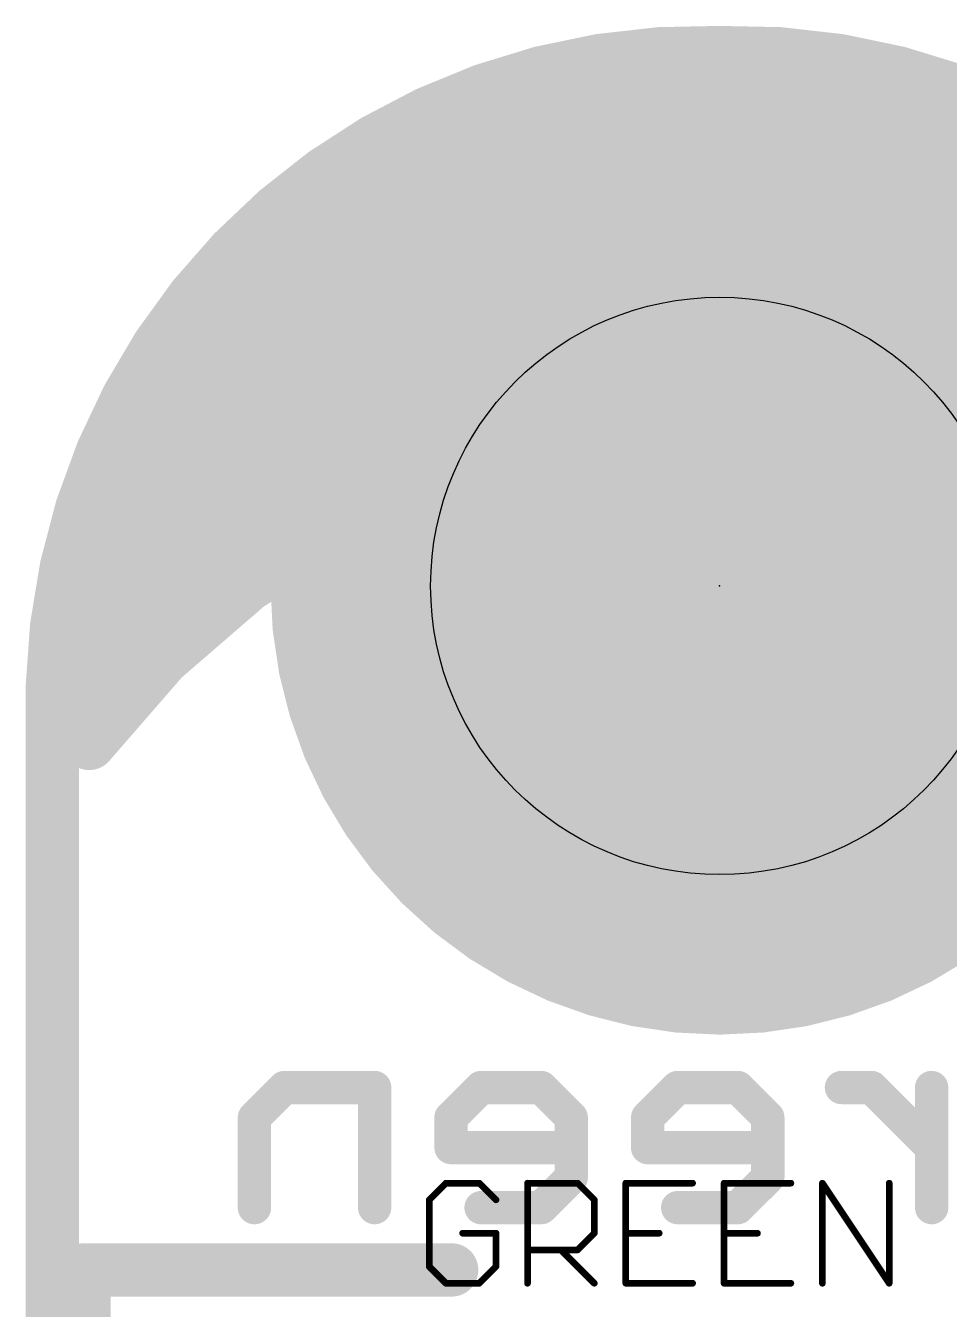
# Model space of a CAD drawing. Extents: x -10 to 102, y -14 to 18.
# Drawn here: x 11.582 to 15.099, y 7.277 to 12.167 of the extents above; entities that cross this region are included whole.
import ezdxf

# ---------------------------------------------------------------- set-up
doc = ezdxf.new("R2010")
doc.units = 0
for name, color, linetype in [('1', 12, 'CONTINUOUS'), ('16', 132, 'CONTINUOUS'), ('17', 110, 'CONTINUOUS'), ('20', 53, 'CONTINUOUS'), ('21', 41, 'CONTINUOUS'), ('22', 40, 'CONTINUOUS'), ('23', 53, 'CONTINUOUS'), ('27', 253, 'CONTINUOUS'), ('29', 40, 'CONTINUOUS'), ('30', 253, 'CONTINUOUS'), ('44', 253, 'CONTINUOUS')]:
    doc.layers.add(name, color=color, linetype=linetype)

# ---------------------------------------------------------------- blocks, each defined once
blk = doc.blocks.new('ROUNDP')
at = {"const_width": 0.5}
blk.add_lwpolyline([(0, -0.25, 1), (0, 0.25, 1), (0, -0.25)], format="xyb", dxfattribs=at)

msp = doc.modelspace()

# ---------------------------------------------------------------- linework, layer by layer
at = {"layer": '1'}
for points, const_width in [([(14.224, 12.033), (13.8617, 12.012)], 0.2032), ([(14.5863, 12.012), (14.224, 12.033)], 0.2032), ([(13.8617, 12.012), (13.5068, 11.9358)], 0.2032), ([(13.7537, 11.9888), (14.6943, 11.9888)], 0.2032), ([(14.9412, 11.9358), (14.5863, 12.012)], 0.2032), ([(13.5068, 11.9358), (13.1678, 11.8063)], 0.2032), ([(15.2802, 11.8063), (14.9412, 11.9358)], 0.2032), ([(13.1678, 11.8063), (12.8525, 11.6264)], 0.2032), ([(13.1315, 11.7856), (15.3165, 11.7856)], 0.2032), ([(12.8525, 11.6264), (12.5684, 11.4005)], 0.2032), ([(12.7972, 11.5824), (15.6508, 11.5824)], 0.2032), ([(12.5684, 11.4005), (12.3223, 11.1338)], 0.2032), ([(12.5488, 11.3792), (15.8992, 11.3792)], 0.2032), ([(12.3612, 11.176), (16.0868, 11.176)], 0.2032), ([(12.3223, 11.1338), (12.1197, 10.8326)], 0.2032), ([(12.214, 10.9728), (16.234, 10.9728)], 0.2032), ([(12.1197, 10.8326), (11.9657, 10.504)], 0.2032), ([(12.0902, 10.7696), (16.3578, 10.7696)], 0.2032), ([(13.5869, 10.5646), (14.0102, 10.6254)], 0.2032), ([(14.0102, 10.6254), (14.4378, 10.6254)], 0.2032), ([(14.4378, 10.6254), (14.8611, 10.5646)], 0.2032), ([(11.9949, 10.5664), (13.5996, 10.5664)], 0.2032), ([(13.1766, 10.4442), (13.5869, 10.5646)], 0.2032), ([(14.8484, 10.5664), (16.4531, 10.5664)], 0.2032), ([(14.8611, 10.5646), (15.2714, 10.4442)], 0.2032), ([(11.9657, 10.504), (11.8636, 10.1557)], 0.2032), ([(12.7875, 10.2667), (13.1766, 10.4442)], 0.2032), ([(11.9244, 10.3632), (12.999, 10.3632)], 0.2032), ([(12.4277, 10.0357), (12.7875, 10.2667)], 0.2032), ([(14.224, 10.033), (14.224, 10.16)], 0.4064), ([(11.8636, 10.1557), (11.816, 9.7959)], 0.2032), ([(11.8649, 10.16), (12.6212, 10.16)], 0.2032), ([(15.704, 8.553), (14.224, 10.033)], 0.4064), ([(12.1043, 9.7559), (12.4277, 10.0357)], 0.2032), ([(11.8373, 9.9568), (12.3364, 9.9568)], 0.2032), ([(11.816, 9.7959), (11.824, 9.433)], 0.2032), ([(11.817, 9.7536), (12.1023, 9.7536)], 0.2032), ([(11.824, 9.433), (12.1043, 9.7559)], 0.2032), ([(11.8214, 9.5504), (11.9259, 9.5504)], 0.2032)]:
    msp.add_lwpolyline(points, dxfattribs=dict(at, const_width=const_width))
for points, const_width in [([(14.2269, 12.0837, 1), (14.2211, 11.9823)], 0.1016), ([(14.2269, 11.9823, 1), (14.2211, 12.0837)], 0.1016), ([(13.7537, 12.0396, 1), (13.7537, 11.938)], 0.1016), ([(13.8587, 12.0627, 1), (13.8646, 11.9613)], 0.1016), ([(13.8723, 11.9623, 1), (13.851, 12.0616)], 0.1016), ([(14.597, 12.0616, 1), (14.5757, 11.9623)], 0.1016), ([(14.5834, 11.9613, 1), (14.5893, 12.0627)], 0.1016), ([(14.6943, 11.938, 1), (14.6943, 12.0396)], 0.1016), ([(13.4961, 11.9855, 1), (13.5175, 11.8861)], 0.1016), ([(13.5249, 11.8883, 1), (13.4887, 11.9832)], 0.1016), ([(14.9593, 11.9832, 1), (14.9231, 11.8883)], 0.1016), ([(14.9305, 11.8861, 1), (14.9519, 11.9855)], 0.1016), ([(13.1315, 11.8364, 1), (13.1315, 11.7348)], 0.1016), ([(13.1496, 11.8537, 1), (13.1859, 11.7588)], 0.1016), ([(13.1929, 11.7621, 1), (13.1426, 11.8504)], 0.1016), ([(12.8273, 11.6705, 1), (12.8777, 11.5823)], 0.1016), ([(12.8841, 11.5867, 1), (12.8209, 11.6662)], 0.1016), ([(12.7972, 11.6332, 1), (12.7972, 11.5316)], 0.1016), ([(12.6058, 11.366, 1), (12.5311, 11.4349)], 0.1016), ([(12.5488, 11.43, 1), (12.5488, 11.3284)], 0.1016), ([(12.5368, 11.4402, 1), (12.6001, 11.3607)], 0.1016), ([(12.3612, 11.2268, 1), (12.3612, 11.1252)], 0.1016), ([(12.2849, 11.1683, 1), (12.3596, 11.0993)], 0.1016), ([(12.3644, 11.1054, 1), (12.2801, 11.1621)], 0.1016), ([(12.214, 11.0236, 1), (12.214, 10.922)], 0.1016), ([(12.0776, 10.8609, 1), (12.1619, 10.8043)], 0.1016), ([(12.1657, 10.811, 1), (12.0737, 10.8542)], 0.1016), ([(12.0902, 10.8204, 1), (12.0902, 10.7188)], 0.1016), ([(14.0102, 10.6762, 1), (14.0102, 10.5746)], 0.1016), ([(14.0174, 10.5751, 1), (14.003, 10.6757)], 0.1016), ([(14.445, 10.6757, 1), (14.4306, 10.5751)], 0.1016), ([(14.4378, 10.5746, 1), (14.4378, 10.6762)], 0.1016), ([(11.9949, 10.6172, 1), (11.9949, 10.5156)], 0.1016), ([(13.5797, 10.6149, 1), (13.5941, 10.5143)], 0.1016), ([(13.6012, 10.5158, 1), (13.5726, 10.6133)], 0.1016), ([(13.5996, 10.5156, 1), (13.5996, 10.6172)], 0.1016), ([(14.8484, 10.6172, 1), (14.8484, 10.5156)], 0.1016), ([(14.8754, 10.6133, 1), (14.8468, 10.5158)], 0.1016), ([(14.8539, 10.5143, 1), (14.8683, 10.6149)], 0.1016), ([(11.9197, 10.5255, 1), (12.0117, 10.4824)], 0.1016), ([(12.0144, 10.4897, 1), (11.9169, 10.5183)], 0.1016), ([(13.1623, 10.493, 1), (13.1909, 10.3955)], 0.1016), ([(13.1977, 10.398, 1), (13.1555, 10.4904)], 0.1016), ([(11.9244, 10.414, 1), (11.9244, 10.3124)], 0.1016), ([(12.999, 10.3124, 1), (12.999, 10.414)], 0.1016), ([(12.815, 10.224, 1), (12.7601, 10.3095)], 0.1016), ([(12.7665, 10.313, 1), (12.8086, 10.2205)], 0.1016), ([(14.3256, 10.16, 1), (14.1224, 10.16)], 0.2032), ([(11.914, 10.149, 1), (11.8133, 10.1623)], 0.1016), ([(11.8649, 10.2108, 1), (11.8649, 10.1092)], 0.1016), ([(12.6212, 10.1092, 1), (12.6212, 10.2108)], 0.1016), ([(14.2958, 10.1048, 1), (14.1522, 9.9612)], 0.2032), ([(11.8149, 10.17, 1), (11.9124, 10.1414)], 0.1016), ([(12.4002, 10.0785, 1), (12.4551, 9.993)], 0.1016), ([(12.4609, 9.9973, 1), (12.3944, 10.0742)], 0.1016), ([(14.1224, 10.033, 1), (14.3256, 10.033)], 0.2032), ([(11.8373, 10.0076, 1), (11.8373, 9.906)], 0.1016), ([(12.3364, 9.906, 1), (12.3364, 10.0076)], 0.1016), ([(11.8668, 9.797, 1), (11.7652, 9.7947)], 0.1016), ([(11.7657, 9.8025, 1), (11.8664, 9.7892)], 0.1016), ([(11.817, 9.8044, 1), (11.817, 9.7028)], 0.1016), ([(12.0711, 9.7944, 1), (12.1375, 9.7175)], 0.1016), ([(12.1427, 9.7226, 1), (12.0659, 9.7892)], 0.1016), ([(12.1023, 9.7028, 1), (12.1023, 9.8044)], 0.1016), ([(11.8214, 9.6012, 1), (11.8214, 9.4996)], 0.1016), ([(11.9259, 9.4996, 1), (11.9259, 9.6012)], 0.1016), ([(11.7856, 9.4663, 1), (11.8624, 9.3997)], 0.1016), ([(11.7732, 9.4319, 1), (11.8748, 9.4341)], 0.1016)]:
    msp.add_lwpolyline(points, format="xyb", dxfattribs=dict(at, const_width=const_width))
at = {"layer": '16', "const_width": 0.2032}
for points in [[(13.8617, 12.012), (14.224, 12.033)], [(14.224, 12.033), (14.5863, 12.012)], [(13.5068, 11.9358), (13.8617, 12.012)], [(13.7537, 11.9888), (14.6943, 11.9888)], [(14.5863, 12.012), (14.9412, 11.9358)], [(13.1678, 11.8063), (13.5068, 11.9358)], [(14.9412, 11.9358), (15.2802, 11.8063)], [(12.8525, 11.6264), (13.1678, 11.8063)], [(13.1315, 11.7856), (15.3165, 11.7856)], [(12.5684, 11.4005), (12.8525, 11.6264)], [(12.7972, 11.5824), (15.6508, 11.5824)], [(12.3223, 11.1338), (12.5684, 11.4005)], [(12.5488, 11.3792), (15.8992, 11.3792)], [(12.3612, 11.176), (16.0868, 11.176)], [(12.1197, 10.8326), (12.3223, 11.1338)], [(12.214, 10.9728), (16.234, 10.9728)], [(11.9657, 10.504), (12.1197, 10.8326)], [(12.0902, 10.7696), (16.3578, 10.7696)], [(14.0102, 10.6254), (13.5869, 10.5646)], [(14.4378, 10.6254), (14.0102, 10.6254)], [(14.8611, 10.5646), (14.4378, 10.6254)], [(11.9949, 10.5664), (13.5996, 10.5664)], [(13.5869, 10.5646), (13.1766, 10.4442)], [(14.8484, 10.5664), (16.4531, 10.5664)], [(15.2714, 10.4442), (14.8611, 10.5646)], [(11.8636, 10.1557), (11.9657, 10.504)], [(13.1766, 10.4442), (12.7875, 10.2667)], [(11.9244, 10.3632), (12.999, 10.3632)], [(12.7875, 10.2667), (12.4277, 10.0357)], [(11.816, 9.7959), (11.8636, 10.1557)], [(11.8649, 10.16), (12.6212, 10.16)], [(12.4277, 10.0357), (12.1043, 9.7559)], [(11.8373, 9.9568), (12.3364, 9.9568)], [(11.824, 9.433), (11.816, 9.7959)], [(11.817, 9.7536), (12.1023, 9.7536)], [(12.1043, 9.7559), (11.824, 9.433)], [(11.8214, 9.5504), (11.9259, 9.5504)]]:
    msp.add_lwpolyline(points, dxfattribs=at)
at = {"layer": '16', "const_width": 0.1016}
for points in [[(14.2269, 12.0837, 1), (14.2211, 11.9823)], [(14.2269, 11.9823, 1), (14.2211, 12.0837)], [(13.7537, 12.0396, 1), (13.7537, 11.938)], [(13.8587, 12.0627, 1), (13.8646, 11.9613)], [(13.8723, 11.9623, 1), (13.851, 12.0616)], [(14.597, 12.0616, 1), (14.5757, 11.9623)], [(14.5834, 11.9613, 1), (14.5893, 12.0627)], [(14.6943, 11.938, 1), (14.6943, 12.0396)], [(13.4961, 11.9855, 1), (13.5175, 11.8861)], [(13.5249, 11.8883, 1), (13.4887, 11.9832)], [(14.9593, 11.9832, 1), (14.9231, 11.8883)], [(14.9305, 11.8861, 1), (14.9519, 11.9855)], [(13.1315, 11.8364, 1), (13.1315, 11.7348)], [(13.1496, 11.8537, 1), (13.1859, 11.7588)], [(13.1929, 11.7621, 1), (13.1426, 11.8504)], [(12.8273, 11.6705, 1), (12.8777, 11.5823)], [(12.8841, 11.5867, 1), (12.8209, 11.6662)], [(12.7972, 11.6332, 1), (12.7972, 11.5316)], [(12.6058, 11.366, 1), (12.5311, 11.4349)], [(12.5488, 11.43, 1), (12.5488, 11.3284)], [(12.5368, 11.4402, 1), (12.6001, 11.3607)], [(12.3612, 11.2268, 1), (12.3612, 11.1252)], [(12.2849, 11.1683, 1), (12.3596, 11.0993)], [(12.3644, 11.1054, 1), (12.2801, 11.1621)], [(12.214, 11.0236, 1), (12.214, 10.922)], [(12.0776, 10.8609, 1), (12.1619, 10.8043)], [(12.1657, 10.811, 1), (12.0737, 10.8542)], [(12.0902, 10.8204, 1), (12.0902, 10.7188)], [(14.0102, 10.6762, 1), (14.0102, 10.5746)], [(14.0174, 10.5751, 1), (14.003, 10.6757)], [(14.445, 10.6757, 1), (14.4306, 10.5751)], [(14.4378, 10.5746, 1), (14.4378, 10.6762)], [(11.9949, 10.6172, 1), (11.9949, 10.5156)], [(13.5797, 10.6149, 1), (13.5941, 10.5143)], [(13.6012, 10.5158, 1), (13.5726, 10.6133)], [(13.5996, 10.5156, 1), (13.5996, 10.6172)], [(14.8484, 10.6172, 1), (14.8484, 10.5156)], [(14.8754, 10.6133, 1), (14.8468, 10.5158)], [(14.8539, 10.5143, 1), (14.8683, 10.6149)], [(11.9197, 10.5255, 1), (12.0117, 10.4824)], [(12.0144, 10.4897, 1), (11.9169, 10.5183)], [(13.1623, 10.493, 1), (13.1909, 10.3955)], [(13.1977, 10.398, 1), (13.1555, 10.4904)], [(11.9244, 10.414, 1), (11.9244, 10.3124)], [(12.999, 10.3124, 1), (12.999, 10.414)], [(12.815, 10.224, 1), (12.7601, 10.3095)], [(12.7665, 10.313, 1), (12.8086, 10.2205)], [(11.914, 10.149, 1), (11.8133, 10.1623)], [(11.8649, 10.2108, 1), (11.8649, 10.1092)], [(12.6212, 10.1092, 1), (12.6212, 10.2108)], [(11.8149, 10.17, 1), (11.9124, 10.1414)], [(12.4002, 10.0785, 1), (12.4551, 9.993)], [(12.4609, 9.9973, 1), (12.3944, 10.0742)], [(11.8373, 10.0076, 1), (11.8373, 9.906)], [(12.3364, 9.906, 1), (12.3364, 10.0076)], [(11.8668, 9.797, 1), (11.7652, 9.7947)], [(11.7657, 9.8025, 1), (11.8664, 9.7892)], [(11.817, 9.8044, 1), (11.817, 9.7028)], [(12.0711, 9.7944, 1), (12.1375, 9.7175)], [(12.1427, 9.7226, 1), (12.0659, 9.7892)], [(12.1023, 9.7028, 1), (12.1023, 9.8044)], [(11.8214, 9.6012, 1), (11.8214, 9.4996)], [(11.9259, 9.4996, 1), (11.9259, 9.6012)], [(11.7856, 9.4663, 1), (11.8624, 9.3997)], [(11.7732, 9.4319, 1), (11.8748, 9.4341)]]:
    msp.add_lwpolyline(points, format="xyb", dxfattribs=at)
at = {"layer": '20'}
for points, const_width in [([(14.224, 12.065, 0.4144), (11.684, 9.652)], 0.2032), ([(16.764, 9.652, 0.4143), (14.224, 12.065)], 0.2032), ([(14.2227, 12.1158, 1), (14.2253, 12.0142)], 0.1016), ([(14.2227, 12.0142, 1), (14.2253, 12.1158)], 0.1016), ([(11.7348, 9.652, 1), (11.6332, 9.652)], 0.1016), ([(11.6332, 9.6533, 1), (11.7348, 9.6507)], 0.1016)]:
    msp.add_lwpolyline(points, format="xyb", dxfattribs=dict(at, const_width=const_width))
at = {"layer": '20', "const_width": 0.2032}
msp.add_lwpolyline([(11.684, 1.778), (11.684, 9.652)], dxfattribs=at)
at = {"layer": '21', "const_width": 0.2032}
for points in [[(11.804, 5.427), (11.804, 7.427)], [(11.804, 7.427), (13.204, 7.427)]]:
    msp.add_lwpolyline(points, dxfattribs=at)
at = {"layer": '21', "const_width": 0.1016}
for points in [[(11.8548, 7.427, 1), (11.7532, 7.427)], [(11.804, 7.4778, 1), (11.804, 7.3762)], [(13.204, 7.3762, 1), (13.204, 7.4778)]]:
    msp.add_lwpolyline(points, format="xyb", dxfattribs=at)
at = {"layer": '22', "const_width": 0.127}
for points in [[(12.5676, 8.122), (12.4532, 8.0076)], [(12.9108, 8.122), (12.5676, 8.122)], [(12.9108, 7.6645), (12.9108, 8.122)], [(13.3161, 8.122), (13.2017, 8.0076)], [(13.5448, 8.122), (13.3161, 8.122)], [(13.6592, 8.0076), (13.5448, 8.122)], [(14.0645, 8.122), (13.9501, 8.0076)], [(14.2933, 8.122), (14.0645, 8.122)], [(14.4077, 8.0076), (14.2933, 8.122)], [(14.8025, 8.122), (14.6881, 8.122)], [(15.0313, 7.8932), (14.8025, 8.122)], [(15.0313, 7.6645), (15.0313, 8.122)], [(12.4532, 8.0076), (12.4532, 7.6645)], [(13.2017, 8.0076), (13.2017, 7.8932)], [(13.6592, 7.7788), (13.6592, 8.0076)], [(13.9501, 8.0076), (13.9501, 7.8932)], [(14.4077, 7.7788), (14.4077, 8.0076)], [(13.2017, 7.8932), (13.6592, 7.8932)], [(13.9501, 7.8932), (14.4077, 7.8932)], [(13.5448, 7.6645), (13.6592, 7.7788)], [(14.2933, 7.6645), (14.4077, 7.7788)], [(13.3161, 7.6645), (13.5448, 7.6645)], [(14.0645, 7.6645), (14.2933, 7.6645)]]:
    msp.add_lwpolyline(points, dxfattribs=at)
at = {"layer": '22', "const_width": 0.0635}
for points in [[(12.5676, 8.1538, 1), (12.5676, 8.0903)], [(12.5901, 8.0996, 1), (12.5452, 8.1445)], [(12.9426, 8.122, 1), (12.8791, 8.122)], [(12.9108, 8.0903, 1), (12.9108, 8.1538)], [(13.3161, 8.1538, 1), (13.3161, 8.0903)], [(13.3385, 8.0996, 1), (13.2936, 8.1445)], [(13.5673, 8.1445, 1), (13.5224, 8.0996)], [(13.5448, 8.0903, 1), (13.5448, 8.1538)], [(14.0645, 8.1538, 1), (14.0645, 8.0903)], [(14.0869, 8.0996, 1), (14.042, 8.1445)], [(14.3157, 8.1445, 1), (14.2708, 8.0996)], [(14.2933, 8.0903, 1), (14.2933, 8.1538)], [(14.6881, 8.1538, 1), (14.6881, 8.0903)], [(14.825, 8.1445, 1), (14.7801, 8.0996)], [(14.8025, 8.0903, 1), (14.8025, 8.1538)], [(15.0631, 8.122, 1), (14.9996, 8.122)], [(12.485, 8.0076, 1), (12.4215, 8.0076)], [(13.2334, 8.0076, 1), (13.1699, 8.0076)], [(13.691, 8.0076, 1), (13.6275, 8.0076)], [(13.9818, 8.0076, 1), (13.9183, 8.0076)], [(14.4394, 8.0076, 1), (14.3759, 8.0076)], [(12.4308, 8.0301, 1), (12.4757, 7.9852)], [(13.1792, 8.0301, 1), (13.2241, 7.9852)], [(13.6368, 7.9852, 1), (13.6817, 8.0301)], [(13.9276, 8.0301, 1), (13.9725, 7.9852)], [(14.3852, 7.9852, 1), (14.4301, 8.0301)], [(13.2017, 7.925, 1), (13.2017, 7.8615)], [(13.1699, 7.8932, 1), (13.2334, 7.8932)], [(13.6592, 7.8615, 1), (13.6592, 7.925)], [(13.9501, 7.925, 1), (13.9501, 7.8615)], [(13.9183, 7.8932, 1), (13.9818, 7.8932)], [(14.4077, 7.8615, 1), (14.4077, 7.925)], [(15.0089, 7.8708, 1), (15.0538, 7.9157)], [(13.6817, 7.7564, 1), (13.6368, 7.8013)], [(14.4301, 7.7564, 1), (14.3852, 7.8013)], [(13.6275, 7.7788, 1), (13.691, 7.7788)], [(14.3759, 7.7788, 1), (14.4394, 7.7788)], [(13.3161, 7.6962, 1), (13.3161, 7.6327)], [(13.5448, 7.6327, 1), (13.5448, 7.6962)], [(14.0645, 7.6962, 1), (14.0645, 7.6327)], [(14.2933, 7.6327, 1), (14.2933, 7.6962)], [(12.4215, 7.6645, 1), (12.485, 7.6645)], [(12.8791, 7.6645, 1), (12.9426, 7.6645)], [(13.5224, 7.6869, 1), (13.5673, 7.642)], [(14.2708, 7.6869, 1), (14.3157, 7.642)], [(14.9996, 7.6645, 1), (15.0631, 7.6645)]]:
    msp.add_lwpolyline(points, format="xyb", dxfattribs=at)
at = {"layer": '23'}
msp.add_point((14.224, 10.033), dxfattribs=at)
at = {"layer": '27', "const_width": 0.0254}
for points in [[(13.1822, 7.7576), (13.1187, 7.6941)], [(13.3093, 7.7576), (13.1822, 7.7576)], [(13.3729, 7.6941), (13.3093, 7.7576)], [(13.4929, 7.3763), (13.4929, 7.7576)], [(13.4929, 7.7576), (13.6835, 7.7576)], [(13.6835, 7.7576), (13.7471, 7.6941)], [(14.1213, 7.7576), (13.8671, 7.7576)], [(13.8671, 7.7576), (13.8671, 7.3763)], [(14.4955, 7.7576), (14.2413, 7.7576)], [(14.2413, 7.7576), (14.2413, 7.3763)], [(14.6155, 7.3763), (14.6155, 7.7576)], [(14.6155, 7.7576), (14.8697, 7.3763)], [(14.8697, 7.3763), (14.8697, 7.7576)], [(13.1187, 7.6941), (13.1187, 7.4399)], [(13.7471, 7.6941), (13.7471, 7.567)], [(13.3729, 7.567), (13.2458, 7.567)], [(13.3729, 7.4399), (13.3729, 7.567)], [(13.7471, 7.567), (13.6835, 7.5034)], [(13.8671, 7.567), (13.9942, 7.567)], [(14.2413, 7.567), (14.3684, 7.567)], [(13.6835, 7.5034), (13.4929, 7.5034)], [(13.62, 7.5034), (13.7471, 7.3763)], [(13.1187, 7.4399), (13.1822, 7.3763)], [(13.3093, 7.3763), (13.3729, 7.4399)], [(13.1822, 7.3763), (13.3093, 7.3763)], [(13.8671, 7.3763), (14.1213, 7.3763)], [(14.2413, 7.3763), (14.4955, 7.3763)]]:
    msp.add_lwpolyline(points, dxfattribs=at)
at = {"layer": '27', "const_width": 0.0127}
for points in [[(13.1822, 7.764, 1), (13.1822, 7.7513)], [(13.1867, 7.7531, 1), (13.1777, 7.7621)], [(13.3138, 7.7621, 1), (13.3048, 7.7531)], [(13.3093, 7.7513, 1), (13.3093, 7.764)], [(13.4929, 7.764, 1), (13.4929, 7.7513)], [(13.4992, 7.7576, 1), (13.4865, 7.7576)], [(13.688, 7.7621, 1), (13.679, 7.7531)], [(13.6835, 7.7513, 1), (13.6835, 7.764)], [(13.8734, 7.7576, 1), (13.8607, 7.7576)], [(13.8671, 7.764, 1), (13.8671, 7.7513)], [(14.1213, 7.7513, 1), (14.1213, 7.764)], [(14.2413, 7.764, 1), (14.2413, 7.7513)], [(14.2476, 7.7576, 1), (14.2349, 7.7576)], [(14.4955, 7.7513, 1), (14.4955, 7.764)], [(14.6218, 7.7576, 1), (14.6091, 7.7576)], [(14.6208, 7.7611, 1), (14.6102, 7.7541)], [(14.8761, 7.7576, 1), (14.8634, 7.7576)], [(13.125, 7.6941, 1), (13.1123, 7.6941)], [(13.1142, 7.6986, 1), (13.1232, 7.6896)], [(13.3684, 7.6896, 1), (13.3774, 7.6986)], [(13.7534, 7.6941, 1), (13.7407, 7.6941)], [(13.7426, 7.6896, 1), (13.7516, 7.6986)], [(13.2458, 7.5733, 1), (13.2458, 7.5606)], [(13.3792, 7.567, 1), (13.3665, 7.567)], [(13.3729, 7.5606, 1), (13.3729, 7.5733)], [(13.7407, 7.567, 1), (13.7534, 7.567)], [(13.7516, 7.5625, 1), (13.7426, 7.5715)], [(13.8671, 7.5733, 1), (13.8671, 7.5606)], [(13.9942, 7.5606, 1), (13.9942, 7.5733)], [(14.2413, 7.5733, 1), (14.2413, 7.5606)], [(14.3684, 7.5606, 1), (14.3684, 7.5733)], [(13.4929, 7.5098, 1), (13.4929, 7.4971)], [(13.6245, 7.5079, 1), (13.6155, 7.4989)], [(13.679, 7.5079, 1), (13.688, 7.4989)], [(13.6835, 7.4971, 1), (13.6835, 7.5098)], [(13.1123, 7.4399, 1), (13.125, 7.4399)], [(13.1232, 7.4443, 1), (13.1142, 7.4354)], [(13.3665, 7.4399, 1), (13.3792, 7.4399)], [(13.3774, 7.4354, 1), (13.3684, 7.4443)], [(13.1822, 7.3827, 1), (13.1822, 7.37)], [(13.1777, 7.3718, 1), (13.1867, 7.3808)], [(13.3048, 7.3808, 1), (13.3138, 7.3718)], [(13.3093, 7.37, 1), (13.3093, 7.3827)], [(13.7426, 7.3718, 1), (13.7516, 7.3808)], [(13.8671, 7.3827, 1), (13.8671, 7.37)], [(14.1213, 7.37, 1), (14.1213, 7.3827)], [(14.2413, 7.3827, 1), (14.2413, 7.37)], [(14.4955, 7.37, 1), (14.4955, 7.3827)], [(14.8644, 7.3728, 1), (14.875, 7.3798)], [(13.4865, 7.3763, 1), (13.4992, 7.3763)], [(13.8607, 7.3763, 1), (13.8734, 7.3763)], [(14.2349, 7.3763, 1), (14.2476, 7.3763)], [(14.6091, 7.3763, 1), (14.6218, 7.3763)], [(14.8634, 7.3763, 1), (14.8761, 7.3763)]]:
    msp.add_lwpolyline(points, format="xyb", dxfattribs=at)
at = {"layer": '29', "const_width": 0.2032}
for points in [[(14.224, 12.033), (13.8617, 12.012)], [(14.5863, 12.012), (14.224, 12.033)], [(13.8617, 12.012), (13.5068, 11.9358)], [(13.7537, 11.9888), (14.6943, 11.9888)], [(14.9412, 11.9358), (14.5863, 12.012)], [(13.5068, 11.9358), (13.1678, 11.8063)], [(15.2802, 11.8063), (14.9412, 11.9358)], [(13.1678, 11.8063), (12.8525, 11.6264)], [(13.1315, 11.7856), (15.3165, 11.7856)], [(12.8525, 11.6264), (12.5684, 11.4005)], [(12.7972, 11.5824), (15.6508, 11.5824)], [(12.5684, 11.4005), (12.3223, 11.1338)], [(12.5488, 11.3792), (15.8992, 11.3792)], [(12.3612, 11.176), (16.0868, 11.176)], [(12.3223, 11.1338), (12.1197, 10.8326)], [(12.214, 10.9728), (16.234, 10.9728)], [(12.1197, 10.8326), (11.9657, 10.504)], [(12.0902, 10.7696), (16.3578, 10.7696)], [(13.5869, 10.5646), (14.0102, 10.6254)], [(14.0102, 10.6254), (14.4378, 10.6254)], [(14.4378, 10.6254), (14.8611, 10.5646)], [(11.9949, 10.5664), (13.5996, 10.5664)], [(13.1766, 10.4442), (13.5869, 10.5646)], [(14.8484, 10.5664), (16.4531, 10.5664)], [(14.8611, 10.5646), (15.2714, 10.4442)], [(11.9657, 10.504), (11.8636, 10.1557)], [(12.7875, 10.2667), (13.1766, 10.4442)], [(11.9244, 10.3632), (12.999, 10.3632)], [(12.4277, 10.0357), (12.7875, 10.2667)], [(11.8636, 10.1557), (11.816, 9.7959)], [(11.8649, 10.16), (12.6212, 10.16)], [(12.1043, 9.7559), (12.4277, 10.0357)], [(11.8373, 9.9568), (12.3364, 9.9568)], [(11.816, 9.7959), (11.824, 9.433)], [(11.817, 9.7536), (12.1023, 9.7536)], [(11.824, 9.433), (12.1043, 9.7559)], [(11.8214, 9.5504), (11.9259, 9.5504)]]:
    msp.add_lwpolyline(points, dxfattribs=at)
at = {"layer": '29', "const_width": 0.1016}
for points in [[(14.2269, 12.0837, 1), (14.2211, 11.9823)], [(14.2269, 11.9823, 1), (14.2211, 12.0837)], [(13.7537, 12.0396, 1), (13.7537, 11.938)], [(13.8587, 12.0627, 1), (13.8646, 11.9613)], [(13.8723, 11.9623, 1), (13.851, 12.0616)], [(14.597, 12.0616, 1), (14.5757, 11.9623)], [(14.5834, 11.9613, 1), (14.5893, 12.0627)], [(14.6943, 11.938, 1), (14.6943, 12.0396)], [(13.4961, 11.9855, 1), (13.5175, 11.8861)], [(13.5249, 11.8883, 1), (13.4887, 11.9832)], [(14.9593, 11.9832, 1), (14.9231, 11.8883)], [(14.9305, 11.8861, 1), (14.9519, 11.9855)], [(13.1315, 11.8364, 1), (13.1315, 11.7348)], [(13.1496, 11.8537, 1), (13.1859, 11.7588)], [(13.1929, 11.7621, 1), (13.1426, 11.8504)], [(12.8273, 11.6705, 1), (12.8777, 11.5823)], [(12.8841, 11.5867, 1), (12.8209, 11.6662)], [(12.7972, 11.6332, 1), (12.7972, 11.5316)], [(12.6058, 11.366, 1), (12.5311, 11.4349)], [(12.5488, 11.43, 1), (12.5488, 11.3284)], [(12.5368, 11.4402, 1), (12.6001, 11.3607)], [(12.3612, 11.2268, 1), (12.3612, 11.1252)], [(12.2849, 11.1683, 1), (12.3596, 11.0993)], [(12.3644, 11.1054, 1), (12.2801, 11.1621)], [(12.214, 11.0236, 1), (12.214, 10.922)], [(12.0776, 10.8609, 1), (12.1619, 10.8043)], [(12.1657, 10.811, 1), (12.0737, 10.8542)], [(12.0902, 10.8204, 1), (12.0902, 10.7188)], [(14.0102, 10.6762, 1), (14.0102, 10.5746)], [(14.0174, 10.5751, 1), (14.003, 10.6757)], [(14.445, 10.6757, 1), (14.4306, 10.5751)], [(14.4378, 10.5746, 1), (14.4378, 10.6762)], [(11.9949, 10.6172, 1), (11.9949, 10.5156)], [(13.5797, 10.6149, 1), (13.5941, 10.5143)], [(13.6012, 10.5158, 1), (13.5726, 10.6133)], [(13.5996, 10.5156, 1), (13.5996, 10.6172)], [(14.8484, 10.6172, 1), (14.8484, 10.5156)], [(14.8754, 10.6133, 1), (14.8468, 10.5158)], [(14.8539, 10.5143, 1), (14.8683, 10.6149)], [(11.9197, 10.5255, 1), (12.0117, 10.4824)], [(12.0144, 10.4897, 1), (11.9169, 10.5183)], [(13.1623, 10.493, 1), (13.1909, 10.3955)], [(13.1977, 10.398, 1), (13.1555, 10.4904)], [(11.9244, 10.414, 1), (11.9244, 10.3124)], [(12.999, 10.3124, 1), (12.999, 10.414)], [(12.815, 10.224, 1), (12.7601, 10.3095)], [(12.7665, 10.313, 1), (12.8086, 10.2205)], [(11.914, 10.149, 1), (11.8133, 10.1623)], [(11.8649, 10.2108, 1), (11.8649, 10.1092)], [(12.6212, 10.1092, 1), (12.6212, 10.2108)], [(11.8149, 10.17, 1), (11.9124, 10.1414)], [(12.4002, 10.0785, 1), (12.4551, 9.993)], [(12.4609, 9.9973, 1), (12.3944, 10.0742)], [(11.8373, 10.0076, 1), (11.8373, 9.906)], [(12.3364, 9.906, 1), (12.3364, 10.0076)], [(11.8668, 9.797, 1), (11.7652, 9.7947)], [(11.7657, 9.8025, 1), (11.8664, 9.7892)], [(11.817, 9.8044, 1), (11.817, 9.7028)], [(12.0711, 9.7944, 1), (12.1375, 9.7175)], [(12.1427, 9.7226, 1), (12.0659, 9.7892)], [(12.1023, 9.7028, 1), (12.1023, 9.8044)], [(11.8214, 9.6012, 1), (11.8214, 9.4996)], [(11.9259, 9.4996, 1), (11.9259, 9.6012)], [(11.7856, 9.4663, 1), (11.8624, 9.3997)], [(11.7732, 9.4319, 1), (11.8748, 9.4341)]]:
    msp.add_lwpolyline(points, format="xyb", dxfattribs=at)
at = {"layer": '30', "const_width": 0.2032}
for points in [[(13.8617, 12.012), (14.224, 12.033)], [(14.224, 12.033), (14.5863, 12.012)], [(13.5068, 11.9358), (13.8617, 12.012)], [(13.7537, 11.9888), (14.6943, 11.9888)], [(14.5863, 12.012), (14.9412, 11.9358)], [(13.1678, 11.8063), (13.5068, 11.9358)], [(14.9412, 11.9358), (15.2802, 11.8063)], [(12.8525, 11.6264), (13.1678, 11.8063)], [(13.1315, 11.7856), (15.3165, 11.7856)], [(12.5684, 11.4005), (12.8525, 11.6264)], [(12.7972, 11.5824), (15.6508, 11.5824)], [(12.3223, 11.1338), (12.5684, 11.4005)], [(12.5488, 11.3792), (15.8992, 11.3792)], [(12.3612, 11.176), (16.0868, 11.176)], [(12.1197, 10.8326), (12.3223, 11.1338)], [(12.214, 10.9728), (16.234, 10.9728)], [(11.9657, 10.504), (12.1197, 10.8326)], [(12.0902, 10.7696), (16.3578, 10.7696)], [(14.0102, 10.6254), (13.5869, 10.5646)], [(14.4378, 10.6254), (14.0102, 10.6254)], [(14.8611, 10.5646), (14.4378, 10.6254)], [(11.9949, 10.5664), (13.5996, 10.5664)], [(13.5869, 10.5646), (13.1766, 10.4442)], [(14.8484, 10.5664), (16.4531, 10.5664)], [(15.2714, 10.4442), (14.8611, 10.5646)], [(11.8636, 10.1557), (11.9657, 10.504)], [(13.1766, 10.4442), (12.7875, 10.2667)], [(11.9244, 10.3632), (12.999, 10.3632)], [(12.7875, 10.2667), (12.4277, 10.0357)], [(11.816, 9.7959), (11.8636, 10.1557)], [(11.8649, 10.16), (12.6212, 10.16)], [(12.4277, 10.0357), (12.1043, 9.7559)], [(11.8373, 9.9568), (12.3364, 9.9568)], [(11.824, 9.433), (11.816, 9.7959)], [(11.817, 9.7536), (12.1023, 9.7536)], [(12.1043, 9.7559), (11.824, 9.433)], [(11.8214, 9.5504), (11.9259, 9.5504)]]:
    msp.add_lwpolyline(points, dxfattribs=at)
at = {"layer": '30', "const_width": 0.1016}
for points in [[(14.2269, 12.0837, 1), (14.2211, 11.9823)], [(14.2269, 11.9823, 1), (14.2211, 12.0837)], [(13.7537, 12.0396, 1), (13.7537, 11.938)], [(13.8587, 12.0627, 1), (13.8646, 11.9613)], [(13.8723, 11.9623, 1), (13.851, 12.0616)], [(14.597, 12.0616, 1), (14.5757, 11.9623)], [(14.5834, 11.9613, 1), (14.5893, 12.0627)], [(14.6943, 11.938, 1), (14.6943, 12.0396)], [(13.4961, 11.9855, 1), (13.5175, 11.8861)], [(13.5249, 11.8883, 1), (13.4887, 11.9832)], [(14.9593, 11.9832, 1), (14.9231, 11.8883)], [(14.9305, 11.8861, 1), (14.9519, 11.9855)], [(13.1315, 11.8364, 1), (13.1315, 11.7348)], [(13.1496, 11.8537, 1), (13.1859, 11.7588)], [(13.1929, 11.7621, 1), (13.1426, 11.8504)], [(12.8273, 11.6705, 1), (12.8777, 11.5823)], [(12.8841, 11.5867, 1), (12.8209, 11.6662)], [(12.7972, 11.6332, 1), (12.7972, 11.5316)], [(12.6058, 11.366, 1), (12.5311, 11.4349)], [(12.5488, 11.43, 1), (12.5488, 11.3284)], [(12.5368, 11.4402, 1), (12.6001, 11.3607)], [(12.3612, 11.2268, 1), (12.3612, 11.1252)], [(12.2849, 11.1683, 1), (12.3596, 11.0993)], [(12.3644, 11.1054, 1), (12.2801, 11.1621)], [(12.214, 11.0236, 1), (12.214, 10.922)], [(12.0776, 10.8609, 1), (12.1619, 10.8043)], [(12.1657, 10.811, 1), (12.0737, 10.8542)], [(12.0902, 10.8204, 1), (12.0902, 10.7188)], [(14.0102, 10.6762, 1), (14.0102, 10.5746)], [(14.0174, 10.5751, 1), (14.003, 10.6757)], [(14.445, 10.6757, 1), (14.4306, 10.5751)], [(14.4378, 10.5746, 1), (14.4378, 10.6762)], [(11.9949, 10.6172, 1), (11.9949, 10.5156)], [(13.5797, 10.6149, 1), (13.5941, 10.5143)], [(13.6012, 10.5158, 1), (13.5726, 10.6133)], [(13.5996, 10.5156, 1), (13.5996, 10.6172)], [(14.8484, 10.6172, 1), (14.8484, 10.5156)], [(14.8754, 10.6133, 1), (14.8468, 10.5158)], [(14.8539, 10.5143, 1), (14.8683, 10.6149)], [(11.9197, 10.5255, 1), (12.0117, 10.4824)], [(12.0144, 10.4897, 1), (11.9169, 10.5183)], [(13.1623, 10.493, 1), (13.1909, 10.3955)], [(13.1977, 10.398, 1), (13.1555, 10.4904)], [(11.9244, 10.414, 1), (11.9244, 10.3124)], [(12.999, 10.3124, 1), (12.999, 10.414)], [(12.815, 10.224, 1), (12.7601, 10.3095)], [(12.7665, 10.313, 1), (12.8086, 10.2205)], [(11.914, 10.149, 1), (11.8133, 10.1623)], [(11.8649, 10.2108, 1), (11.8649, 10.1092)], [(12.6212, 10.1092, 1), (12.6212, 10.2108)], [(11.8149, 10.17, 1), (11.9124, 10.1414)], [(12.4002, 10.0785, 1), (12.4551, 9.993)], [(12.4609, 9.9973, 1), (12.3944, 10.0742)], [(11.8373, 10.0076, 1), (11.8373, 9.906)], [(12.3364, 9.906, 1), (12.3364, 10.0076)], [(11.8668, 9.797, 1), (11.7652, 9.7947)], [(11.7657, 9.8025, 1), (11.8664, 9.7892)], [(11.817, 9.8044, 1), (11.817, 9.7028)], [(12.0711, 9.7944, 1), (12.1375, 9.7175)], [(12.1427, 9.7226, 1), (12.0659, 9.7892)], [(12.1023, 9.7028, 1), (12.1023, 9.8044)], [(11.8214, 9.6012, 1), (11.8214, 9.4996)], [(11.9259, 9.4996, 1), (11.9259, 9.6012)], [(11.7856, 9.4663, 1), (11.8624, 9.3997)], [(11.7732, 9.4319, 1), (11.8748, 9.4341)]]:
    msp.add_lwpolyline(points, format="xyb", dxfattribs=at)
at = {"layer": '44'}
msp.add_circle((14.224, 10.033), 1.1, dxfattribs=at)

# ---------------------------------------------------------------- block references
at = {"layer": '17', "xscale": 3.216, "yscale": 3.216, "rotation": 270}
msp.add_blockref('ROUNDP', (14.224, 10.033), dxfattribs=at)
msp.add_blockref('ROUNDP', (14.224, 10.033), dxfattribs=at)
at = {"layer": '29', "xscale": 3.4192, "yscale": 3.4192, "rotation": 270}
msp.add_blockref('ROUNDP', (14.224, 10.033), dxfattribs=at)
at = {"layer": '30', "xscale": 3.4192, "yscale": 3.4192, "rotation": 270}
msp.add_blockref('ROUNDP', (14.224, 10.033), dxfattribs=at)

doc.saveas('drawing.dxf')
